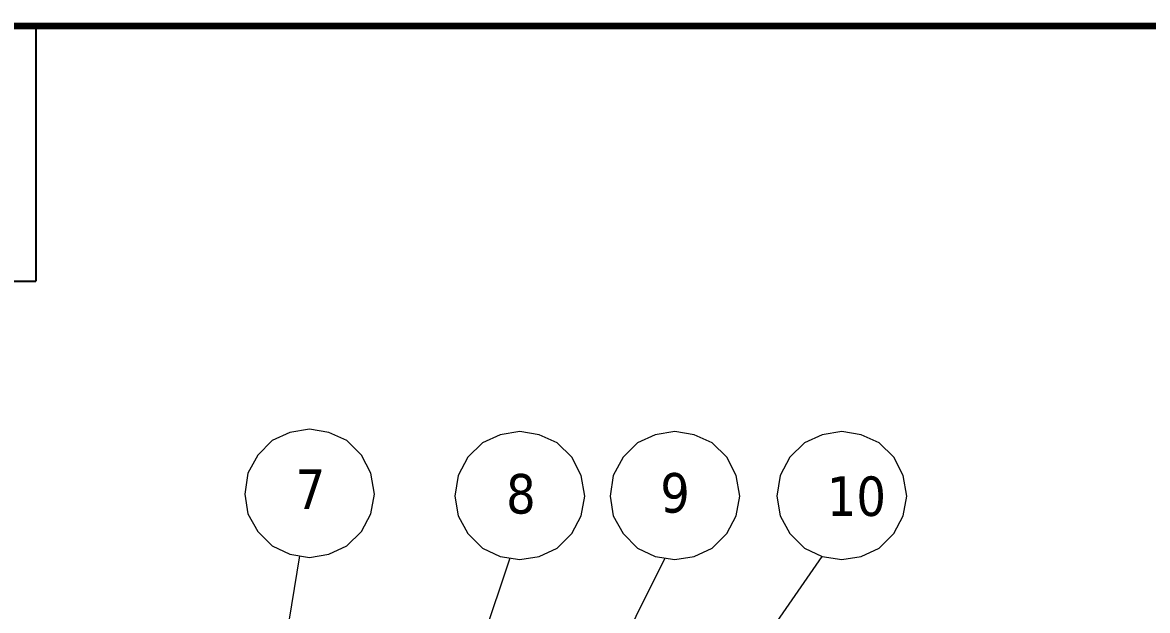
# Model space of a CAD drawing. Header units: millimetres. Extents: x 116956 to 138384, y -169944 to -162492.
# Drawn here: x 130819 to 132232, y -163473 to -162735 of the extents above; entities that cross this region are included whole.
import ezdxf

# ---------------------------------------------------------------- set-up
doc = ezdxf.new("R2010")
doc.units = ezdxf.units.MM
doc.header["$LTSCALE"] = 13
doc.layers.add('1', color=4, linetype='Continuous')
doc.layers.add('2', color=3, linetype='Continuous')
doc.layers.add('铁心', color=3, linetype='Continuous', lineweight=0)
doc.styles.add('Tahoma$001', font='tahoma.ttf', dxfattribs={"height": 2.159784})

msp = doc.modelspace()

# ---------------------------------------------------------------- linework, layer by layer
at = {"layer": '1', "const_width": 8.634}
msp.add_lwpolyline([(128664.519, -169547.221), (138136.839, -169547.221), (138136.839, -162738.991), (128664.519, -162738.991), (128664.519, -169547.221)], dxfattribs=at)
at = {"layer": '2'}
for p in [(130835.259, -162738.991), (128664.519, -163059.668)]:
    msp.add_line(p, (130835.259, -163059.668), dxfattribs=at)
at = {"layer": '铁心'}
for points in [[(131260.818, -163327.101), (131256.445, -163300.861), (131244.518, -163278.2), (131226.23, -163259.912), (131203.569, -163249.973), (131179.317, -163245.599), (131154.668, -163249.973), (131132.404, -163259.912), (131114.116, -163278.2), (131101.791, -163300.861), (131097.816, -163327.101), (131101.791, -163351.75), (131114.116, -163374.014), (131132.404, -163392.302), (131154.668, -163402.639), (131179.317, -163406.614), (131203.569, -163402.639), (131226.23, -163392.302), (131244.518, -163374.014), (131256.445, -163351.75)], [(131524.991, -163329.876), (131520.618, -163303.636), (131508.691, -163280.975), (131490.403, -163262.687), (131467.741, -163252.748), (131443.49, -163248.375), (131418.84, -163252.748), (131396.577, -163262.687), (131378.288, -163280.975), (131365.964, -163303.636), (131361.988, -163329.876), (131365.964, -163354.525), (131378.288, -163376.789), (131396.577, -163395.077), (131418.84, -163405.414), (131443.49, -163409.389), (131467.741, -163405.414), (131490.403, -163395.077), (131508.691, -163376.789), (131520.618, -163354.525)], [(131719.918, -163329.876), (131715.545, -163303.636), (131703.618, -163280.975), (131685.33, -163262.687), (131662.668, -163252.748), (131638.417, -163248.375), (131613.768, -163252.748), (131591.504, -163262.687), (131573.216, -163280.975), (131560.891, -163303.636), (131556.915, -163329.876), (131560.891, -163354.525), (131573.216, -163376.789), (131591.504, -163395.077), (131613.768, -163405.414), (131638.417, -163409.389), (131662.668, -163405.414), (131685.33, -163395.077), (131703.618, -163376.789), (131715.545, -163354.525)], [(131929.65, -163329.876), (131925.277, -163303.636), (131913.35, -163280.975), (131895.062, -163262.687), (131872.4, -163252.748), (131848.149, -163248.375), (131823.499, -163252.748), (131801.236, -163262.687), (131782.948, -163280.975), (131770.623, -163303.636), (131766.647, -163329.876), (131770.623, -163354.525), (131782.948, -163376.789), (131801.236, -163395.077), (131823.499, -163405.414), (131848.149, -163409.389), (131872.4, -163405.414), (131895.062, -163395.077), (131913.35, -163376.789), (131925.277, -163354.525)]]:
    msp.add_lwpolyline(points, close=True, dxfattribs=at)
for points in [[(131035.024, -164212.58), (131166.992, -163404.626), (131166.992, -163404.626)], [(131258.189, -163923.924), (131431.165, -163407.402), (131431.165, -163407.402)], [(131371.494, -163919.564), (131626.092, -163407.402), (131626.092, -163407.402)], [(131474.147, -163910.145), (131823.499, -163405.414), (131823.499, -163405.414)]]:
    msp.add_lwpolyline(points, dxfattribs=at)

# ---------------------------------------------------------------- texts
at = {"layer": '铁心', "style": 'Tahoma$001'}
for s, height, p in [('7', 49.618, (131161.744, -163345.741)), ('8', 49.618, (131426.251, -163351.57)), ('9', 49.618, (131619.899, -163350.342)), ('10', 49.6179, (131829.157, -163354.596))]:
    msp.add_text(s, height=height, dxfattribs=at).set_placement(p)

doc.saveas('drawing.dxf')
